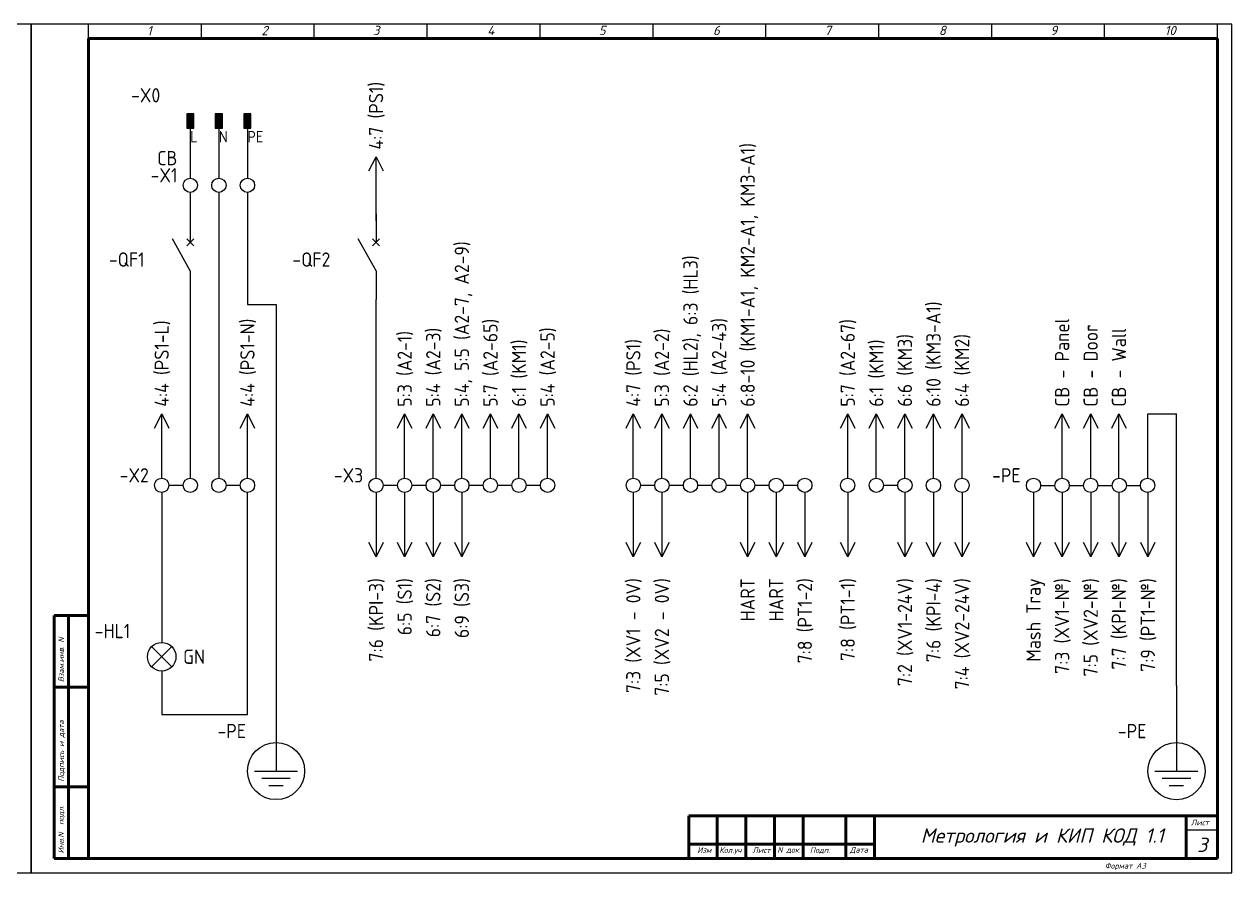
# Model space of a CAD drawing. Header units: millimetres. Extents: x 0 to 53000, y -591 to 24400.
# Drawn here: x 881.9 to 1304.4, y 304.4 to 601.4 of the extents above; entities that cross this region are included whole.
import ezdxf
from ezdxf.enums import TextEntityAlignment as Align

# ---------------------------------------------------------------- set-up
doc = ezdxf.new("R2010")
doc.units = ezdxf.units.MM
doc.linetypes.add('Caddy_Solid', pattern=[0])
for name, color, linetype in [('DESC', 150, 'Continuous'), ('LOC', 8, 'Continuous'), ('MISC', 7, 'Continuous'), ('TAGS', 150, 'Continuous'), ('TERMS', 123, 'Continuous'), ('YEL_14_THHN', 7, 'Continuous'), ('Обозначения контактов', 7, 'Continuous')]:
    doc.layers.add(name, color=color, linetype=linetype)
doc.layers.add('Основная', color=7, linetype='Continuous', lineweight=30)
doc.styles.add('WD_IEC', font='ISOCP2.shx', dxfattribs={"width": 0.9, "height": 4})
doc.styles.add('текст', font='isocpeui.ttf')

# ---------------------------------------------------------------- blocks, each defined once
blk = doc.blocks.new('VC01_P')
blk.add_line((0, -2.5), (0, -5))
blk.add_lwpolyline([(0.625, 0), (-0.625, 0), (-0.625, -2.5), (0.625, -2.5)], close=True)
blk.add_solid([(0.625, -2.5), (0.625, 0), (-0.625, -2.5), (-0.625, 0)])
at = {"style": 'WD_IEC'}
for tag, p in [('INST', (-5.25, 8)), ('LOC', (-5.25, 5)), ('TAG1', (-5.25, 2)), ('DESC1', (-5.25, -6.1)), ('DESC2', (-5.25, -9.1)), ('DESC3', (-5.25, -12.1))]:
    blk.add_attdef(tag, text='', height=2.5, dxfattribs=at).set_placement(p, align=Align.RIGHT)
at = {"style": 'WD_IEC', "flags": 1}
for tag, p, height in [('MFG', (2.75, 4), 1.5), ('CAT', (2.75, 1.5), 1.5), ('X4LINK', (-1.25, 0), 0.32), ('X1LINK', (1.25, 0), 0.32), ('ASSYCODE', (2.75, -2.75), 1), ('FAMILY', (2.75, -4.25), 1), ('X8TERM01', (0, -5), 0.32), ('X8TERMDESC01', (0, -5.519), 0.32), ('CATDESC', (2.75, -5.75), 1)]:
    blk.add_attdef(tag, p, '', height=height, dxfattribs=at)
at = {"style": 'WD_IEC'}
blk.add_attdef('TERM01', (-1, -5), '', height=2, rotation=90, dxfattribs=at)
blk = doc.blocks.new('VC02_P')
blk.add_line((0, -2.5), (0, -5))
blk.add_lwpolyline([(0.62, 0), (-0.63, 0), (-0.63, -2.5), (0.62, -2.5)], close=True)
blk.add_solid([(0.62, -2.5), (0.62, 0), (-0.63, -2.5), (-0.63, 0)])
at = {"style": 'WD_IEC'}
for tag, p in [('INST', (-5.25, 8)), ('LOC', (-5.25, 5)), ('TAG2', (-5.25, 2)), ('DESC1', (-5.25, -5.1)), ('DESC2', (-5.25, -8.1)), ('DESC3', (-5.25, -11.1))]:
    blk.add_attdef(tag, text='', height=2.5, dxfattribs=at).set_placement(p, align=Align.RIGHT)
blk.add_attdef('TERM01', (-1, -5), '', height=2, rotation=90, dxfattribs=at)
at = {"style": 'WD_IEC', "flags": 1}
for tag, p, height in [('X4LINK', (-1.25, 0), 0.32), ('X1LINK', (1.25, 0), 0.32), ('FAMILY', (2.75, -4.25), 1), ('X8TERM01', (0, -5), 0.32), ('X8TERMDESC01', (0, -5.52), 0.32)]:
    blk.add_attdef(tag, p, '', height=height, dxfattribs=at)
blk = doc.blocks.new('VT0W02')
blk.add_circle((0, 0), 1.25)
at = {"style": 'WD_IEC', "flags": 1}
for tag, p, height in [('ASSYCODE', (2.75, 10.75), 1), ('CATDESC', (2.75, 9.25), 1), ('MFG', (2.75, 7.25), 1.5), ('CAT', (2.75, 4.75), 1.5), ('X2TERMDESC01', (0, 1.75), 0.4), ('X4TERM01', (-1.25, 0), 0.25), ('X4TERMDESC01', (-1.25, 0.5), 0.4), ('STRIPSEQ', (0, 0), 0.025), ('X2TERM01', (0, 1.25), 0.25), ('X1TERM01', (1.25, 0), 0.25), ('X1TERMDESC01', (1.25, 0.5), 0.4), ('LINKTERM', (0, -0.0375), 0.025), ('X8TERM01', (0, -1.25), 0.25), ('X8TERMDESC01', (0, -0.75), 0.4)]:
    blk.add_attdef(tag, p, '', height=height, dxfattribs=at)
at = {"style": 'WD_IEC'}
for tag, p in [('INST', (-2.25, 6.5)), ('LOC', (-2.25, 3.5)), ('DESC1', (-2.25, -6.25)), ('DESC2', (-2.25, -9.25)), ('DESC3', (-2.25, -12.25))]:
    blk.add_attdef(tag, text='', height=2.5, dxfattribs=at).set_placement(p, align=Align.RIGHT)
at = {"style": 'WD_IEC', "flags": 8}
for tag, p in [('TAGSTRIP', (-2.25, 0.5)), ('WIRENO', (-2.25, -3.25))]:
    blk.add_attdef(tag, text='', height=2.5, dxfattribs=at).set_placement(p, align=Align.RIGHT)
blk = doc.blocks.new('VT0_02')
blk.add_circle((0, 0), 1.25)
at = {"style": 'WD_IEC', "flags": 1}
for tag, p in [('X4TERM01', (-1.25, 0)), ('X2TERM01', (0, 1.25)), ('X1TERM01', (1.25, 0)), ('X8TERM01', (0, -1.25))]:
    blk.add_attdef(tag, p, '', height=0.32, dxfattribs=at)
blk = doc.blocks.new('VCB1')
for p, q in [((0, 7.5), (0, 2.5)), ((0, -2.5), (-3.12, 3.12)), ((0.62, 1.88), (-0.62, 3.12)), ((-0.62, 1.88), (0.62, 3.12)), ((0, -2.5), (0, -7.5))]:
    blk.add_line(p, q)
at = {"style": 'WD_IEC'}
for tag, p in [('INST', (-8, 5.25)), ('LOC', (-8, 1.75)), ('TAG1', (-8, -1.75)), ('RATING1', (-8, -6.35)), ('DESC1', (-8, -14.35)), ('DESC2', (-8, -17.85)), ('DESC3', (-8, -21.35))]:
    blk.add_attdef(tag, text='', height=2.5, dxfattribs=at).set_placement(p, align=Align.RIGHT)
blk.add_attdef('TERM01', text='', height=2, rotation=90, dxfattribs=at).set_placement((-1, 7.5), align=Align.RIGHT)
at = {"style": 'WD_IEC', "flags": 1}
for tag, p, height in [('X2TERM01', (0, 7.5), 0.32), ('MFG', (2.75, 6.5), 1.5), ('CAT', (2.75, 4), 1.5), ('X4LINK', (-2, 0), 0.32), ('X1LINK', (-0.5, 0), 0.32), ('X8TERM02', (0, -7.5), 0.32), ('ASSYCODE', (1, -9), 1), ('FAMILY', (1, -10.5), 1), ('CATDESC', (1, -12), 1), ('CONTACT', (1, -13.5), 1), ('COMMON', (2.25, -14.75), 1)]:
    blk.add_attdef(tag, p, '', height=height, dxfattribs=at)
at = {"style": 'WD_IEC'}
blk.add_attdef('TERM02', (-1, -7.5), '', height=2, rotation=90, dxfattribs=at)
at = {"lineweight": 15, "style": 'WD_IEC'}
blk.add_attdef('XREF', text='', height=2.5, dxfattribs=at).set_placement((-8, -10.35), align=Align.RIGHT)
blk = doc.blocks.new('HT0W02')
blk.add_circle((0, 0), 1.25)
at = {"style": 'WD_IEC', "flags": 1}
for tag, p, height in [('ASSYCODE', (2.75, 10.75), 1), ('CATDESC', (2.75, 9.25), 1), ('MFG', (2.75, 7.25), 1.5), ('CAT', (2.75, 4.75), 1.5), ('X2TERMDESC01', (0, 1.75), 0.4), ('X4TERM01', (-1.25, 0), 0.25), ('X4TERMDESC01', (-1.25, 0.5), 0.4), ('STRIPSEQ', (0, 0), 0.025), ('X2TERM01', (0, 1.25), 0.25), ('X1TERM01', (1.25, 0), 0.25), ('X1TERMDESC01', (1.25, 0.5), 0.4), ('LINKTERM', (0, -0.0375), 0.025), ('X8TERM01', (0, -1.25), 0.25), ('X8TERMDESC01', (0, -0.75), 0.4)]:
    blk.add_attdef(tag, p, '', height=height, dxfattribs=at)
at = {"style": 'WD_IEC'}
for tag, p in [('INST', (-2.25, 6.5)), ('LOC', (-2.25, 3.5)), ('DESC1', (-2.25, -6.25)), ('DESC2', (-2.25, -9.25)), ('DESC3', (-2.25, -12.25))]:
    blk.add_attdef(tag, text='', height=2.5, dxfattribs=at).set_placement(p, align=Align.RIGHT)
at = {"style": 'WD_IEC', "flags": 8}
for tag, p in [('TAGSTRIP', (-2.25, 0.5)), ('WIRENO', (-2.25, -3.25))]:
    blk.add_attdef(tag, text='', height=2.5, dxfattribs=at).set_placement(p, align=Align.RIGHT)
blk = doc.blocks.new('VLT1G')
for p, q in [((0, 7.5), (0, 2.5)), ((-1.77, -1.77), (1.77, 1.77)), ((1.77, -1.77), (-1.77, 1.77)), ((0, -2.5), (0, -7.5))]:
    blk.add_line(p, q)
blk.add_circle((0, 0), 2.5)
at = {"style": 'WD_IEC'}
for tag, p in [('INST', (-5.5, 10.25)), ('LOC', (-5.5, 6.75)), ('TAG1', (-5.5, 3.25)), ('DESC1', (-5.5, -6.35)), ('DESC2', (-5.5, -9.85)), ('DESC3', (-5.5, -13.35))]:
    blk.add_attdef(tag, text='', height=2.5, dxfattribs=at).set_placement(p, align=Align.RIGHT)
blk.add_attdef('TERM01', text='', height=2, rotation=90, dxfattribs=at).set_placement((-1, 7.5), align=Align.RIGHT)
at = {"style": 'WD_IEC', "flags": 1}
for tag, p, height in [('X2TERM01', (0, 7.5), 0.32), ('X4LINK', (-3, 0), 0.32), ('X1LINK', (3, 0), 0.32), ('ASSYCODE', (1, -4), 1), ('FAMILY', (1, -5.5), 1), ('CATDESC', (1, -7), 1), ('X8TERM02', (0, -7.5), 0.32)]:
    blk.add_attdef(tag, p, '', height=height, dxfattribs=at)
at = {"style": 'WD_IEC', "flags": 9}
for tag, p in [('MFG', (-6, -0.25)), ('CAT', (-6, -2.75))]:
    blk.add_attdef(tag, text='', height=1.5, dxfattribs=at).set_placement(p, align=Align.RIGHT)
at = {"style": 'WD_IEC'}
blk.add_attdef('TERM02', (-1, -7.5), '', height=2, rotation=90, dxfattribs=at)
at = {"lineweight": 13, "style": 'WD_IEC'}
blk.add_attdef('COLOR', text='', height=2.5, dxfattribs=at).set_placement((3.75, 0), align=Align.MIDDLE_LEFT)
at = {"lineweight": 15, "style": 'WD_IEC'}
for tag, p in [('XREF', (-5.5, -18)), ('WDTAGALT', (-5.5, -21))]:
    blk.add_attdef(tag, text='', height=2.5, dxfattribs=at).set_placement(p, align=Align.RIGHT)
blk = doc.blocks.new('HA1X2')
blk.add_lwpolyline([(-1.25, -2.5), (0, 0), (1.25, -2.5)])
at = {"style": 'WD_IEC', "flags": 8}
for tag, p in [('DESC1', (0, 5.1)), ('DESC2', (0, 1.25))]:
    blk.add_attdef(tag, text='', height=2.5, dxfattribs=at).set_placement(p, align=Align.CENTER)
at = {"style": 'WD_IEC', "flags": 1}
blk.add_attdef('X8TERM01', (0, 0), '', height=0.32, dxfattribs=at)
blk = doc.blocks.new('HA1X4')
blk.add_lwpolyline([(1.25, 2.5), (0, 0), (-1.25, 2.5)])
at = {"style": 'WD_IEC', "flags": 1}
blk.add_attdef('X2TERM01', (0, 0), '', height=0.32, dxfattribs=at)
at = {"style": 'WD_IEC', "flags": 8}
for tag, p in [('DESC1', (0, -3.75)), ('DESC2', (0, -7.6))]:
    blk.add_attdef(tag, text='', height=2.5, dxfattribs=at).set_placement(p, align=Align.CENTER)
blk = doc.blocks.new('VGND4')
for p, q in [((0, 0), (0, -10)), ((-3.75, -10), (3.75, -10)), ((-2.5, -11.25), (2.5, -11.25)), ((-1.25, -12.5), (1.25, -12.5))]:
    blk.add_line(p, q)
blk.add_circle((0, -10), 5)
at = {"style": 'WD_IEC'}
for tag, p in [('INST', (-5.25, 2.75)), ('LOC', (-5.25, -0.75)), ('TAG1', (-5.25, -4.25))]:
    blk.add_attdef(tag, text='', height=2.5, dxfattribs=at).set_placement(p, align=Align.RIGHT)
at = {"style": 'WD_IEC', "flags": 1}
blk.add_attdef('X2TERM01', (0, 0), '', height=0.32, dxfattribs=at)

msp = doc.modelspace()

# ---------------------------------------------------------------- linework, layer by layer
at = {"linetype": 'Caddy_Solid', "lineweight": 25}
for p, q in [((904.38593, 596.38009), (904.38593, 601.38009)), ((904.38593, 596.38009), (904.38593, 601.38009)), ((943.88593, 596.38009), (943.88593, 601.38009)), ((943.88593, 596.38009), (943.88593, 601.38009)), ((983.38593, 596.38009), (983.38593, 601.38009)), ((983.38593, 596.38009), (983.38593, 601.38009)), ((1022.88593, 596.38009), (1022.88593, 601.38009)), ((1022.88593, 596.38009), (1022.88593, 601.38009)), ((1062.38593, 596.38009), (1062.38593, 601.38009)), ((1062.38593, 596.38009), (1062.38593, 601.38009)), ((1101.88593, 596.38009), (1101.88593, 601.38009)), ((1101.88593, 596.38009), (1101.88593, 601.38009)), ((1141.38593, 596.38009), (1141.38593, 601.38009)), ((1141.38593, 596.38009), (1141.38593, 601.38009)), ((1180.88593, 596.38009), (1180.88593, 601.38009)), ((1180.88593, 596.38009), (1180.88593, 601.38009)), ((1220.38593, 596.38009), (1220.38593, 601.38009)), ((1220.38593, 596.38009), (1220.38593, 601.38009)), ((1259.88593, 596.38009), (1259.88593, 601.38009)), ((1259.88593, 596.38009), (1259.88593, 601.38009)), ((1299.38593, 596.38009), (1299.38593, 601.38009))]:
    msp.add_line(p, q, dxfattribs=at)
at = {"layer": 'YEL_14_THHN'}
for p, q in [((940, 565), (940, 555)), ((950, 565), (950, 555)), ((960, 565), (960, 555)), ((940, 555), (940, 547.5)), ((950, 555), (950, 547.5)), ((960, 555), (960, 547.5)), ((1005, 532.5), (1005, 555)), ((940, 545), (940, 545)), ((940, 542.5), (940, 535)), ((950, 545), (950, 545)), ((950, 542.5), (950, 442.5)), ((960, 545), (960, 545)), ((960, 542.5), (960, 503.3)), ((940, 505), (940, 442.5)), ((960, 503.3), (970, 503.3)), ((970, 503.3), (970, 360)), ((1005, 442.5), (1005, 505)), ((930, 442.5), (930, 465)), ((960, 442.5), (960, 465)), ((1015, 442.5), (1015, 465)), ((1025, 442.5), (1025, 465)), ((1035, 442.5), (1035, 465)), ((1045, 442.5), (1045, 465)), ((1055, 442.5), (1055, 465)), ((1065, 442.50912), (1065, 465.00912)), ((1095, 442.50912), (1095, 465.00912)), ((1105, 442.50912), (1105, 465.00912)), ((1115, 442.50912), (1115, 465.00912)), ((1125, 442.50912), (1125, 465.00912)), ((1135, 442.50912), (1135, 465.00912)), ((1170, 442.50912), (1170, 465.00912)), ((1180, 442.50912), (1180, 465.00912)), ((1190, 442.50912), (1190, 465.00912)), ((1200, 442.49088), (1200, 464.99088)), ((1210, 442.49088), (1210, 464.99088)), ((1245, 442.48176), (1245, 464.98176)), ((1255, 442.48176), (1255, 464.98176)), ((1264.88593, 442.48176), (1264.88593, 464.98176)), ((1275, 442.48176), (1275, 464.98176)), ((1275, 464.98176), (1285, 464.98176)), ((1285, 369.98176), (1285, 464.98176)), ((932.5, 440), (937.5, 440)), ((952.5, 440), (957.5, 440)), ((1007.5, 440), (1012.5, 440)), ((1017.5, 440), (1022.5, 440)), ((1027.5, 440), (1032.5, 440)), ((1037.5, 440), (1042.5, 440)), ((1047.5, 440), (1052.5, 440)), ((1057.5, 440.00912), (1062.5, 440.00912)), ((1097.5, 440), (1102.5, 440)), ((1107.5, 440.00912), (1112.5, 440.00912)), ((1117.5, 440.00912), (1122.5, 440.00912)), ((1127.5, 440.00912), (1132.5, 440.00912)), ((1137.5, 440.00912), (1142.5, 440.00912)), ((1147.5, 440.00912), (1152.5, 440.00912)), ((1182.5, 440.00912), (1187.5, 440.00912)), ((1237.5, 439.98176), (1242.5, 439.98176)), ((1247.5, 439.98176), (1252.5, 439.98176)), ((1257.5, 439.98176), (1262.5, 439.98176)), ((1267.38593, 439.98176), (1272.38593, 439.98176)), ((930, 437.5), (930, 395)), ((960, 359.8), (960, 437.5)), ((1005, 437.5), (1005, 415)), ((1015, 437.5), (1015, 415)), ((1025, 437.5), (1025, 415)), ((1035, 437.5), (1035, 415)), ((1095, 437.50912), (1095, 415.00912)), ((1105, 437.50912), (1105, 415.00912)), ((1135, 437.50912), (1135, 415.00912)), ((1145, 437.50912), (1145, 415.00912)), ((1155, 437.50912), (1155, 415.00912)), ((1170, 437.50912), (1170, 415.00912)), ((1190, 437.50912), (1190, 415.00912)), ((1200, 437.49088), (1200, 414.99088)), ((1210, 437.49088), (1210, 414.99088)), ((1235, 437.48176), (1235, 414.98176)), ((1245, 437.48176), (1245, 414.98176)), ((1255, 437.48176), (1255, 414.98176)), ((1264.88593, 437.48176), (1264.88593, 414.98176)), ((1275, 437.48176), (1275, 414.98176)), ((930, 372.5), (930, 359.8)), ((1285, 369.98176), (1285, 359.98176)), ((930, 359.8), (960, 359.8))]:
    msp.add_line(p, q, dxfattribs=at)
at = {"layer": 'Обозначения контактов'}
for points in [[(464.38593, 304.38009), (884.38593, 304.38009), (884.38593, 601.38009), (464.38593, 601.38009)], [(884.38593, 304.38009), (1304.38593, 304.38009), (1304.38593, 601.38009), (884.38593, 601.38009)], [(884.38593, 304.38009), (1304.38593, 304.38009), (1304.38593, 601.38009), (884.38593, 601.38009)]]:
    msp.add_lwpolyline(points, close=True, dxfattribs=at)
at = {"layer": 'Основная', "linetype": 'Caddy_Solid', "lineweight": 50}
for p, q in [((904.38593, 596.3189), (1299.38593, 596.3189)), ((904.38593, 596.3189), (904.38593, 309.38009)), ((904.38593, 596.3189), (1299.38593, 596.3189)), ((904.38593, 596.3189), (904.38593, 309.38009)), ((1299.38593, 596.3189), (1299.38593, 309.38009)), ((892.38593, 309.44009), (892.38593, 394.44009)), ((892.38593, 394.44009), (904.38593, 394.44009)), ((892.38593, 309.44009), (892.38593, 394.44009)), ((892.38593, 394.44009), (904.38593, 394.44009)), ((897.38593, 394.44009), (897.38593, 309.44009)), ((897.38593, 394.44009), (897.38593, 309.44009)), ((892.38593, 369.38009), (904.38593, 369.38009)), ((892.38593, 369.38009), (904.38593, 369.38009)), ((892.38593, 334.44009), (904.38593, 334.44009)), ((892.38593, 334.44009), (904.38593, 334.44009)), ((1114.38593, 324.38009), (1299.38593, 324.38009)), ((1114.38593, 309.38009), (1114.38593, 324.38009)), ((1114.38593, 324.38009), (1299.38593, 324.38009)), ((1114.38593, 309.38009), (1114.38593, 324.38009)), ((1124.38593, 309.38009), (1124.38593, 324.38009)), ((1124.38593, 309.38009), (1124.38593, 324.38009)), ((1134.38593, 309.38009), (1134.38593, 324.38009)), ((1134.38593, 309.38009), (1134.38593, 324.38009)), ((1144.38593, 309.38009), (1144.38593, 324.38009)), ((1144.38593, 309.38009), (1144.38593, 324.38009)), ((1154.38593, 309.38009), (1154.38593, 324.38009)), ((1154.38593, 309.38009), (1154.38593, 324.38009)), ((1169.38593, 309.38009), (1169.38593, 324.38009)), ((1169.38593, 309.38009), (1169.38593, 324.38009)), ((1179.38593, 309.38009), (1179.38593, 324.38009)), ((1179.38593, 309.38009), (1179.38593, 324.38009)), ((1288.38593, 309.38009), (1288.38593, 324.38009)), ((1288.38593, 309.38009), (1288.38593, 324.38009)), ((1114.38593, 314.38009), (1179.38593, 314.38009)), ((1114.38593, 314.38009), (1179.38593, 314.38009)), ((1299.38593, 309.38009), (892.38593, 309.38009)), ((1299.38593, 309.38009), (892.38593, 309.38009))]:
    msp.add_line(p, q, dxfattribs=at)
at = {"layer": 'Основная', "linetype": 'Caddy_Solid', "lineweight": 25}
msp.add_line((1288.38593, 319.38009), (1299.38593, 319.38009), dxfattribs=at)
msp.add_line((1288.38593, 319.38009), (1299.38593, 319.38009), dxfattribs=at)

# ---------------------------------------------------------------- block references
at = {"layer": 'Обозначения контактов'}
ref = msp.add_blockref('VC01_P', (940, 570), dxfattribs=dict(at, xscale=2, yscale=2, zscale=2))
ref.add_attrib('TERM01', 'L', (940, 560), dxfattribs={"layer": 'TERMS', "height": 4, "style": 'WD_IEC'})
ref.add_attrib('TAG1', '-X0', dxfattribs={"layer": 'TAGS', "height": 5, "style": 'WD_IEC'}).set_placement((929.5, 574), align=Align.RIGHT)
ref = msp.add_blockref('HA1X2', (1005, 555), dxfattribs=dict(at, xscale=2, yscale=2, zscale=2))
ref.add_attrib('DESC2', '4:7 (PS1)', dxfattribs={"layer": 'DESC', "height": 5, "rotation": 90, "style": 'WD_IEC', "flags": 8}).set_placement((1005, 557.5), align=Align.MIDDLE_LEFT)
ref = msp.add_blockref('VC02_P', (950, 570), dxfattribs=dict(at, xscale=2, yscale=2, zscale=2))
ref.add_attrib('TERM01', 'N', (950, 560), dxfattribs={"layer": 'TERMS', "height": 4, "style": 'WD_IEC'})
ref = msp.add_blockref('VC02_P', (960, 570), dxfattribs=dict(at, xscale=2, yscale=2, zscale=2))
ref.add_attrib('TERM01', 'PE', (960, 560), dxfattribs={"layer": 'TERMS', "height": 4, "style": 'WD_IEC'})
ref = msp.add_blockref('HA1X2', (1135, 465.00912), dxfattribs=dict(at, xscale=2, yscale=2, zscale=2))
ref.add_attrib('DESC2', '6:8-10 (KM1-A1, KM2-A1, KM3-A1)', dxfattribs={"layer": 'DESC', "height": 5, "rotation": 90, "style": 'WD_IEC', "flags": 8}).set_placement((1135, 467.50912), align=Align.MIDDLE_LEFT)
ref = msp.add_blockref('VT0W02', (940, 545), dxfattribs=dict(at, xscale=2, yscale=2, zscale=2))
ref.add_attrib('LOC', 'CB', dxfattribs={"layer": 'LOC', "height": 5, "style": 'WD_IEC'}).set_placement((935.5, 552), align=Align.RIGHT)
ref.add_attrib('TAGSTRIP', '-X1', dxfattribs={"layer": 'TAGS', "height": 5, "style": 'WD_IEC', "flags": 8}).set_placement((935.5, 546), align=Align.RIGHT)
at = {"layer": 'Обозначения контактов', "xscale": 2, "yscale": 2, "zscale": 2}
for name, p in [('VT0_02', (950, 545)), ('VT0_02', (960, 545)), ('VT0_02', (940, 440)), ('VT0W02', (950, 440)), ('VT0_02', (960, 440)), ('VT0_02', (1015, 440)), ('VT0_02', (1025, 440)), ('VT0_02', (1035, 440)), ('VT0_02', (1045, 440)), ('VT0_02', (1055, 440)), ('VT0_02', (1065, 440.00912)), ('VT0_02', (1095, 440)), ('VT0_02', (1105, 440)), ('VT0_02', (1115, 440.00912)), ('VT0_02', (1125, 440.00912)), ('VT0_02', (1135, 440.00912)), ('VT0_02', (1145, 440.00912)), ('VT0_02', (1155, 440.00912)), ('VT0_02', (1170, 440.00912)), ('VT0_02', (1180, 440.00912)), ('VT0_02', (1190, 440.00912)), ('VT0_02', (1200, 439.99088)), ('VT0_02', (1210, 439.99088)), ('VT0_02', (1245, 439.98176)), ('VT0_02', (1255, 439.98176)), ('VT0_02', (1265, 439.98176)), ('VT0_02', (1274.88593, 439.98176))]:
    msp.add_blockref(name, p, dxfattribs=at)
at = {"layer": 'Обозначения контактов'}
ref = msp.add_blockref('VCB1', (940, 520), dxfattribs=dict(at, xscale=2, yscale=2, zscale=2))
ref.add_attrib('TAG1', '-QF1', dxfattribs={"layer": 'TAGS', "height": 5, "style": 'WD_IEC'}).set_placement((924, 516.5), align=Align.RIGHT)
ref = msp.add_blockref('VCB1', (1005, 520), dxfattribs=dict(at, xscale=2, yscale=2, zscale=2))
ref.add_attrib('TAG1', '-QF2', dxfattribs={"layer": 'TAGS', "height": 5, "style": 'WD_IEC'}).set_placement((989, 516.5), align=Align.RIGHT)
ref = msp.add_blockref('HA1X2', (1035, 465), dxfattribs=dict(at, xscale=2, yscale=2, zscale=2))
ref.add_attrib('DESC2', '5:4, 5:5 (A2-7, A2-9)', dxfattribs={"layer": 'DESC', "height": 5, "rotation": 90, "style": 'WD_IEC', "flags": 8}).set_placement((1035, 467.5), align=Align.MIDDLE_LEFT)
ref = msp.add_blockref('HA1X2', (1115, 465.00912), dxfattribs=dict(at, xscale=2, yscale=2, zscale=2))
ref.add_attrib('DESC2', '6:2 (HL2), 6:3 (HL3)', dxfattribs={"layer": 'DESC', "height": 5, "rotation": 90, "style": 'WD_IEC', "flags": 8}).set_placement((1115, 467.50912), align=Align.MIDDLE_LEFT)
ref = msp.add_blockref('HA1X2', (1200, 464.99088), dxfattribs=dict(at, xscale=2, yscale=2, zscale=2))
ref.add_attrib('DESC2', '6:10 (KM3-A1)', dxfattribs={"layer": 'DESC', "height": 5, "rotation": 90, "style": 'WD_IEC', "flags": 8}).set_placement((1200, 467.49088), align=Align.MIDDLE_LEFT)
ref = msp.add_blockref('HA1X2', (930, 465), dxfattribs=dict(at, xscale=2, yscale=2, zscale=2))
ref.add_attrib('DESC2', '4:4 (PS1-L)', dxfattribs={"layer": 'DESC', "height": 5, "rotation": 90, "style": 'WD_IEC', "flags": 8}).set_placement((930, 467.5), align=Align.MIDDLE_LEFT)
ref = msp.add_blockref('HA1X2', (960, 465), dxfattribs=dict(at, xscale=2, yscale=2, zscale=2))
ref.add_attrib('DESC2', '4:4 (PS1-N)', dxfattribs={"layer": 'DESC', "height": 5, "rotation": 90, "style": 'WD_IEC', "flags": 8}).set_placement((960, 467.5), align=Align.MIDDLE_LEFT)
ref = msp.add_blockref('HA1X2', (1025, 465), dxfattribs=dict(at, xscale=2, yscale=2, zscale=2))
ref.add_attrib('DESC2', '5:4 (A2-3)', dxfattribs={"layer": 'DESC', "height": 5, "rotation": 90, "style": 'WD_IEC', "flags": 8}).set_placement((1025, 467.5), align=Align.MIDDLE_LEFT)
ref = msp.add_blockref('HA1X2', (1045, 465), dxfattribs=dict(at, xscale=2, yscale=2, zscale=2))
ref.add_attrib('DESC2', '5:7 (A2-65)', dxfattribs={"layer": 'DESC', "height": 5, "rotation": 90, "style": 'WD_IEC', "flags": 8}).set_placement((1045, 467.5), align=Align.MIDDLE_LEFT)
ref = msp.add_blockref('HA1X2', (1065, 464.99088), dxfattribs=dict(at, xscale=2, yscale=2, zscale=2))
ref.add_attrib('DESC2', '5:4 (A2-5)', dxfattribs={"layer": 'DESC', "height": 5, "rotation": 90, "style": 'WD_IEC', "flags": 8}).set_placement((1065, 467.49088), align=Align.MIDDLE_LEFT)
ref = msp.add_blockref('HA1X2', (1105, 465.00912), dxfattribs=dict(at, xscale=2, yscale=2, zscale=2))
ref.add_attrib('DESC2', '5:3 (A2-2)', dxfattribs={"layer": 'DESC', "height": 5, "rotation": 90, "style": 'WD_IEC', "flags": 8}).set_placement((1105, 467.50912), align=Align.MIDDLE_LEFT)
ref = msp.add_blockref('HA1X2', (1125, 465.00912), dxfattribs=dict(at, xscale=2, yscale=2, zscale=2))
ref.add_attrib('DESC2', '5:4 (A2-43)', dxfattribs={"layer": 'DESC', "height": 5, "rotation": 90, "style": 'WD_IEC', "flags": 8}).set_placement((1125, 467.50912), align=Align.MIDDLE_LEFT)
ref = msp.add_blockref('HA1X2', (1170, 465.00912), dxfattribs=dict(at, xscale=2, yscale=2, zscale=2))
ref.add_attrib('DESC2', '5:7 (A2-67)', dxfattribs={"layer": 'DESC', "height": 5, "rotation": 90, "style": 'WD_IEC', "flags": 8}).set_placement((1170, 467.50912), align=Align.MIDDLE_LEFT)
ref = msp.add_blockref('HA1X2', (1245, 464.98176), dxfattribs=dict(at, xscale=2, yscale=2, zscale=2))
ref.add_attrib('DESC2', 'CB - Panel', dxfattribs={"layer": 'DESC', "height": 5, "rotation": 90, "style": 'WD_IEC', "flags": 8}).set_placement((1245, 467.48176), align=Align.MIDDLE_LEFT)
ref = msp.add_blockref('HA1X2', (1255, 464.98176), dxfattribs=dict(at, xscale=2, yscale=2, zscale=2))
ref.add_attrib('DESC2', 'CB - Door', dxfattribs={"layer": 'DESC', "height": 5, "rotation": 90, "style": 'WD_IEC', "flags": 8}).set_placement((1255, 467.48176), align=Align.MIDDLE_LEFT)
ref = msp.add_blockref('HA1X2', (1264.88593, 464.98176), dxfattribs=dict(at, xscale=2, yscale=2, zscale=2))
ref.add_attrib('DESC2', 'CB - Wall', dxfattribs={"layer": 'DESC', "height": 5, "rotation": 90, "style": 'WD_IEC', "flags": 8}).set_placement((1264.88593, 467.48176), align=Align.MIDDLE_LEFT)
ref = msp.add_blockref('HA1X2', (1015, 465), dxfattribs=dict(at, xscale=2, yscale=2, zscale=2))
ref.add_attrib('DESC2', '5:3 (A2-1)', dxfattribs={"layer": 'DESC', "height": 5, "rotation": 90, "style": 'WD_IEC', "flags": 8}).set_placement((1015, 467.5), align=Align.MIDDLE_LEFT)
ref = msp.add_blockref('HA1X2', (1055, 465), dxfattribs=dict(at, xscale=2, yscale=2, zscale=2))
ref.add_attrib('DESC2', '6:1 (KM1)', dxfattribs={"layer": 'DESC', "height": 5, "rotation": 90, "style": 'WD_IEC', "flags": 8}).set_placement((1055, 467.5), align=Align.MIDDLE_LEFT)
ref = msp.add_blockref('HA1X2', (1095, 465.00912), dxfattribs=dict(at, xscale=2, yscale=2, zscale=2))
ref.add_attrib('DESC2', '4:7 (PS1)', dxfattribs={"layer": 'DESC', "height": 5, "rotation": 90, "style": 'WD_IEC', "flags": 8}).set_placement((1095, 467.50912), align=Align.MIDDLE_LEFT)
ref = msp.add_blockref('HA1X2', (1180, 465.00912), dxfattribs=dict(at, xscale=2, yscale=2, zscale=2))
ref.add_attrib('DESC2', '6:1 (KM1)', dxfattribs={"layer": 'DESC', "height": 5, "rotation": 90, "style": 'WD_IEC', "flags": 8}).set_placement((1180, 467.50912), align=Align.MIDDLE_LEFT)
ref = msp.add_blockref('HA1X2', (1190, 465.00912), dxfattribs=dict(at, xscale=2, yscale=2, zscale=2))
ref.add_attrib('DESC2', '6:6 (KM3)', dxfattribs={"layer": 'DESC', "height": 5, "rotation": 90, "style": 'WD_IEC', "flags": 8}).set_placement((1190, 467.50912), align=Align.MIDDLE_LEFT)
ref = msp.add_blockref('HA1X2', (1210, 464.99088), dxfattribs=dict(at, xscale=2, yscale=2, zscale=2))
ref.add_attrib('DESC2', '6:4 (KM2)', dxfattribs={"layer": 'DESC', "height": 5, "rotation": 90, "style": 'WD_IEC', "flags": 8}).set_placement((1210, 467.49088), align=Align.MIDDLE_LEFT)
ref = msp.add_blockref('HT0W02', (930, 440), dxfattribs=dict(at, xscale=2, yscale=2, zscale=2))
ref.add_attrib('TAGSTRIP', '-X2', dxfattribs={"layer": 'TAGS', "height": 5, "style": 'WD_IEC', "flags": 8}).set_placement((925.5, 441), align=Align.RIGHT)
ref = msp.add_blockref('VT0W02', (1005, 440), dxfattribs=dict(at, xscale=2, yscale=2, zscale=2))
ref.add_attrib('TAGSTRIP', '-X3', dxfattribs={"layer": 'TAGS', "height": 5, "style": 'WD_IEC', "flags": 8}).set_placement((1000.5, 441), align=Align.RIGHT)
ref = msp.add_blockref('VT0W02', (1235, 439.98176), dxfattribs=dict(at, xscale=2, yscale=2, zscale=2))
ref.add_attrib('TAGSTRIP', '-PE', dxfattribs={"layer": 'TAGS', "height": 5, "style": 'WD_IEC', "flags": 8}).set_placement((1230.5, 440.98176), align=Align.RIGHT)
ref = msp.add_blockref('HA1X4', (1005, 415), dxfattribs=dict(at, xscale=2, yscale=2, zscale=2))
ref.add_attrib('DESC1', '7:6 (KPI-3)', dxfattribs={"layer": 'DESC', "height": 5, "rotation": 90, "style": 'WD_IEC', "flags": 8}).set_placement((1005, 407.5), align=Align.MIDDLE_RIGHT)
ref = msp.add_blockref('HA1X4', (1015, 415), dxfattribs=dict(at, xscale=2, yscale=2, zscale=2))
ref.add_attrib('DESC1', '6:5 (S1)', dxfattribs={"layer": 'DESC', "height": 5, "rotation": 90, "style": 'WD_IEC', "flags": 8}).set_placement((1015, 407.5), align=Align.MIDDLE_RIGHT)
ref = msp.add_blockref('HA1X4', (1025, 415), dxfattribs=dict(at, xscale=2, yscale=2, zscale=2))
ref.add_attrib('DESC1', '6:7 (S2)', dxfattribs={"layer": 'DESC', "height": 5, "rotation": 90, "style": 'WD_IEC', "flags": 8}).set_placement((1025, 407.5), align=Align.MIDDLE_RIGHT)
ref = msp.add_blockref('HA1X4', (1035, 415), dxfattribs=dict(at, xscale=2, yscale=2, zscale=2))
ref.add_attrib('DESC1', '6:9 (S3)', dxfattribs={"layer": 'DESC', "height": 5, "rotation": 90, "style": 'WD_IEC', "flags": 8}).set_placement((1035, 407.5), align=Align.MIDDLE_RIGHT)
ref = msp.add_blockref('HA1X4', (1095, 415.00912), dxfattribs=dict(at, xscale=2, yscale=2, zscale=2))
ref.add_attrib('DESC1', '7:3 (XV1 - 0V)', dxfattribs={"layer": 'DESC', "height": 5, "rotation": 90, "style": 'WD_IEC', "flags": 8}).set_placement((1095, 407.50912), align=Align.MIDDLE_RIGHT)
ref = msp.add_blockref('HA1X4', (1105, 415.00912), dxfattribs=dict(at, xscale=2, yscale=2, zscale=2))
ref.add_attrib('DESC1', '7:5 (XV2 - 0V)', dxfattribs={"layer": 'DESC', "height": 5, "rotation": 90, "style": 'WD_IEC', "flags": 8}).set_placement((1105, 407.50912), align=Align.MIDDLE_RIGHT)
ref = msp.add_blockref('HA1X4', (1135, 415.00912), dxfattribs=dict(at, xscale=2, yscale=2, zscale=2))
ref.add_attrib('DESC1', 'HART', dxfattribs={"layer": 'DESC', "height": 5, "rotation": 90, "style": 'WD_IEC', "flags": 8}).set_placement((1135, 407.50912), align=Align.MIDDLE_RIGHT)
ref = msp.add_blockref('HA1X4', (1145, 415.00912), dxfattribs=dict(at, xscale=2, yscale=2, zscale=2))
ref.add_attrib('DESC1', 'HART', dxfattribs={"layer": 'DESC', "height": 5, "rotation": 90, "style": 'WD_IEC', "flags": 8}).set_placement((1145, 407.50912), align=Align.MIDDLE_RIGHT)
ref = msp.add_blockref('HA1X4', (1155, 415.00912), dxfattribs=dict(at, xscale=2, yscale=2, zscale=2))
ref.add_attrib('DESC1', '7:8 (PT1-2)', dxfattribs={"layer": 'DESC', "height": 5, "rotation": 90, "style": 'WD_IEC', "flags": 8}).set_placement((1155, 407.50912), align=Align.MIDDLE_RIGHT)
ref = msp.add_blockref('HA1X4', (1170, 415.00912), dxfattribs=dict(at, xscale=2, yscale=2, zscale=2))
ref.add_attrib('DESC1', '7:8 (PT1-1)', dxfattribs={"layer": 'DESC', "height": 5, "rotation": 90, "style": 'WD_IEC', "flags": 8}).set_placement((1170, 407.50912), align=Align.MIDDLE_RIGHT)
ref = msp.add_blockref('HA1X4', (1190, 415.00912), dxfattribs=dict(at, xscale=2, yscale=2, zscale=2))
ref.add_attrib('DESC1', '7:2 (XV1-24V)', dxfattribs={"layer": 'DESC', "height": 5, "rotation": 90, "style": 'WD_IEC', "flags": 8}).set_placement((1190, 407.50912), align=Align.MIDDLE_RIGHT)
ref = msp.add_blockref('HA1X4', (1200, 414.99088), dxfattribs=dict(at, xscale=2, yscale=2, zscale=2))
ref.add_attrib('DESC1', '7:6 (KPI-4)', dxfattribs={"layer": 'DESC', "height": 5, "rotation": 90, "style": 'WD_IEC', "flags": 8}).set_placement((1200, 407.49088), align=Align.MIDDLE_RIGHT)
ref = msp.add_blockref('HA1X4', (1210, 414.99088), dxfattribs=dict(at, xscale=2, yscale=2, zscale=2))
ref.add_attrib('DESC1', '7:4 (XV2-24V)', dxfattribs={"layer": 'DESC', "height": 5, "rotation": 90, "style": 'WD_IEC', "flags": 8}).set_placement((1210, 407.49088), align=Align.MIDDLE_RIGHT)
ref = msp.add_blockref('HA1X4', (1235, 414.98176), dxfattribs=dict(at, xscale=2, yscale=2, zscale=2))
ref.add_attrib('DESC1', 'Mash Tray', dxfattribs={"layer": 'DESC', "height": 5, "rotation": 90, "style": 'WD_IEC', "flags": 8}).set_placement((1235, 407.48176), align=Align.MIDDLE_RIGHT)
ref = msp.add_blockref('HA1X4', (1245, 414.98176), dxfattribs=dict(at, xscale=2, yscale=2, zscale=2))
ref.add_attrib('DESC1', '7:3 (XV1-№)', dxfattribs={"layer": 'DESC', "height": 5, "rotation": 90, "style": 'WD_IEC', "flags": 8}).set_placement((1245, 407.48176), align=Align.MIDDLE_RIGHT)
ref = msp.add_blockref('HA1X4', (1255, 414.98176), dxfattribs=dict(at, xscale=2, yscale=2, zscale=2))
ref.add_attrib('DESC1', '7:5 (XV2-№)', dxfattribs={"layer": 'DESC', "height": 5, "rotation": 90, "style": 'WD_IEC', "flags": 8}).set_placement((1255, 407.48176), align=Align.MIDDLE_RIGHT)
ref = msp.add_blockref('HA1X4', (1264.88593, 414.98176), dxfattribs=dict(at, xscale=2, yscale=2, zscale=2))
ref.add_attrib('DESC1', '7:7 (KPI-№)', dxfattribs={"layer": 'DESC', "height": 5, "rotation": 90, "style": 'WD_IEC', "flags": 8}).set_placement((1264.88593, 407.48176), align=Align.MIDDLE_RIGHT)
ref = msp.add_blockref('HA1X4', (1275, 414.98176), dxfattribs=dict(at, xscale=2, yscale=2, zscale=2))
ref.add_attrib('DESC1', '7:9 (PT1-№)', dxfattribs={"layer": 'DESC', "height": 5, "rotation": 90, "style": 'WD_IEC', "flags": 8}).set_placement((1275, 407.48176), align=Align.MIDDLE_RIGHT)
ref = msp.add_blockref('VLT1G', (930, 380), dxfattribs=dict(at, xscale=2, yscale=2, zscale=2))
ref.add_attrib('COLOR', 'GN', dxfattribs={"layer": 'MISC', "lineweight": 13, "height": 5, "style": 'WD_IEC'}).set_placement((937.5, 380), align=Align.MIDDLE_LEFT)
ref.add_attrib('TAG1', '-HL1', dxfattribs={"layer": 'TAGS', "height": 5, "style": 'WD_IEC'}).set_placement((919, 386.5), align=Align.RIGHT)
ref = msp.add_blockref('VGND4', (970, 360), dxfattribs=dict(at, xscale=2, yscale=2, zscale=2))
ref.add_attrib('TAG1', '-PE', dxfattribs={"layer": 'TAGS', "height": 5, "style": 'WD_IEC'}).set_placement((959.5, 351.5), align=Align.RIGHT)
ref = msp.add_blockref('VGND4', (1285, 359.99088), dxfattribs=dict(at, xscale=2, yscale=2, zscale=2))
ref.add_attrib('TAG1', '-PE', dxfattribs={"layer": 'TAGS', "height": 5, "style": 'WD_IEC'}).set_placement((1274.5, 351.49088), align=Align.RIGHT)

# ---------------------------------------------------------------- texts
at = {"lineweight": 60, "style": 'текст'}
for s, height, p in [('1', 3.27499, (924.88593, 597.4801)), ('1', 3.27499, (924.88593, 597.4801)), ('2', 3.27499, (964.88593, 597.4801)), ('2', 3.27499, (964.88593, 597.4801)), ('3', 3.27499, (1003.88593, 597.54009)), ('3', 3.27499, (1003.88593, 597.54009)), ('4', 3.27499, (1043.88593, 597.54009)), ('4', 3.27499, (1043.88593, 597.54009)), ('5', 3.27499, (1082.88593, 597.54009)), ('5', 3.27499, (1082.88593, 597.54009)), ('6', 3.27499, (1122.88593, 597.54009)), ('6', 3.27499, (1122.88593, 597.54009)), ('7', 3.27499, (1161.88593, 597.54009)), ('7', 3.27499, (1161.88593, 597.54009)), ('8', 3.27499, (1201.88593, 597.54009)), ('8', 3.27499, (1201.88593, 597.54009)), ('9', 3.27499, (1240.88593, 597.54009)), ('9', 3.27499, (1240.88593, 597.54009)), ('10', 3.274994, (1280.88593, 597.54009)), ('10', 3.274994, (1280.88593, 597.54009))]:
    msp.add_text(s, height=height, dxfattribs=at).set_placement(p)
at = {"layer": 'Основная', "lineweight": 25, "style": 'текст'}
for s, height, p in [('Взам.инв. N', 1.9649963, (895.84659, 371.10647)), ('Взам.инв. N', 1.9649963, (895.84659, 371.10647)), ('Подпись и дата', 1.9650002, (895.85371, 336.25925)), ('Подпись и дата', 1.9650002, (895.85371, 336.25925)), ('Инв.N  подл.', 1.9650002, (895.75687, 311.17453)), ('Инв.N  подл.', 1.9650002, (895.75687, 311.17453))]:
    msp.add_text(s, height=height, rotation=90, dxfattribs=at).set_placement(p)
for s, p in [('Лист', (1290.08615, 321.01926)), ('Изм', (1117.3725, 311.35335)), ('Изм', (1117.3725, 311.35335)), ('Кол.уч', (1125.07045, 311.36838)), ('Кол.уч', (1125.07045, 311.36838)), ('Лист', (1136.67249, 311.35335)), ('Лист', (1136.67249, 311.35335)), ('N док.', (1145.39081, 311.46325)), ('N док.', (1145.39081, 311.46325)), ('Подп.', (1156.77289, 311.36581)), ('Подп.', (1156.77289, 311.36581)), ('Дата', (1170.7891, 311.45812)), ('Дата', (1170.7891, 311.45812)), ('Формат А3', (1259.95057, 305.87508)), ('Формат А3', (1259.95057, 305.87508))]:
    msp.add_text(s, height=1.965, dxfattribs=at).set_placement(p)
at = {"layer": 'Основная', "char_height": 5, "attachment_point": 5, "style": 'текст'}
for s, width, heights, insert in [('\\pxt12;Метрология и КИП КОД 1.1', 114.461363, [14.52012], (1238.0591, 316.75457)), ('\\pxqc;3', 10.7241089, [10], (1294.02979, 314.18634))]:
    msp.add_mtext_dynamic_manual_height_columns(s, width=width, gutter_width=200, heights=heights, dxfattribs=dict(at, insert=insert))

doc.saveas('drawing.dxf')
